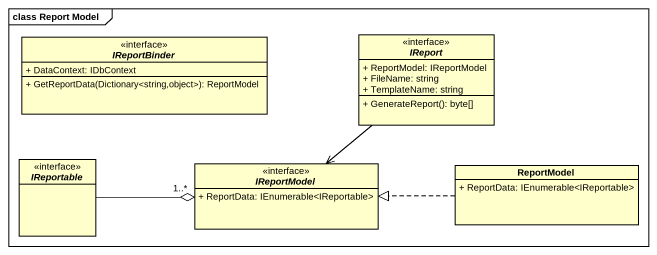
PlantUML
@startuml
mainframe class Report Model
hide circle
hide empty members
skinparam classAttributeIconSize 0
interface IReportBinder {
  + DataContext: IDbContext
  + GetReportData(Dictionary<string,object>): ReportModel
}
interface IReport {
  + ReportModel: IReportModel
  + FileName: string
  + TemplateName: string
  + GenerateReport(): byte[]
}
interface IReportable
interface IReportModel {
  + ReportData: IEnumerable<IReportable>
}
class ReportModel {
  + ReportData: IEnumerable<IReportable>
}
IReport --> IReportModel
IReportable -right-o "1..*" IReportModel
ReportModel .left.|> IReportModel
@enduml
